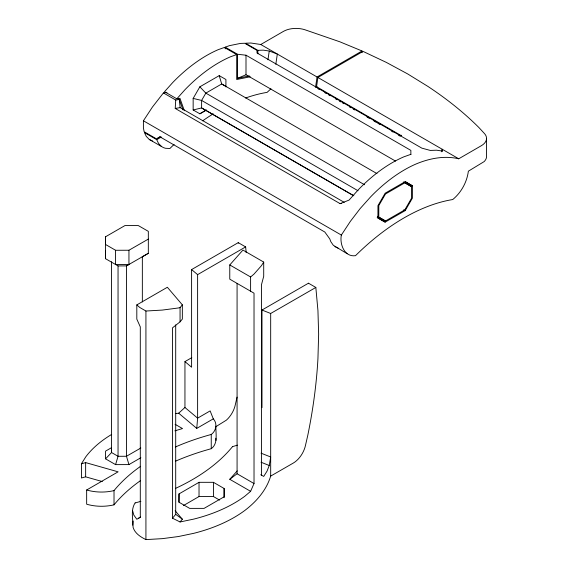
<?xml version="1.0" encoding="UTF-8"?>
<svg xmlns="http://www.w3.org/2000/svg" width="568" height="568" viewBox="0 0 568 568"><rect width="100%" height="100%" fill="white"/><g stroke="black" fill="none" stroke-linecap="round" stroke-linejoin="round"><path stroke-width="0.85" d="M148.326 253.321L126.465 265.902L118.045 265.923L105.563 258.717L105.577 236.757L124.924 225.588L138.322 225.581L148.333 231.353L148.326 253.321L142.348 256.771M105.577 236.757L105.563 244.496L115.581 250.275L115.574 264.496L128.943 264.468L128.943 250.247L148.326 239.1M224.14 488.501L224.126 496.808L204.075 508.381L189.684 508.388L178.97 502.204L179.019 493.911L199.027 482.317L213.433 482.317L224.14 488.501L224.14 497.703M183.464 505.555L199.027 496.538L199.027 482.317M219.546 500.074L213.433 496.538L213.433 482.317M411.551 186.673L411.551 198.225L404.842 209.84L385.502 220.966L378.792 217.146L378.792 205.588L385.495 193.986L404.849 182.811L411.551 186.673L403.394 181.973M412.396 185.779L412.396 198.14L405.19 210.614L385.147 222.138L377.94 218.041L377.947 205.666L385.147 193.212L405.197 181.632L412.396 185.779L405.147 181.597M105.563 258.717L105.577 250.978M105.563 458.845L105.577 451.113L111.527 447.676L111.548 452.54L105.563 458.845L115.581 464.624L128.943 464.596L140.871 457.737M178.97 502.204L179.019 493.911M270.68 476.09L293.273 463.076A17.935 10.366 -60 0 0 305.534 445.156L307.82 435.152A448.365 258.866 -60 0 0 317.945 358.5L318.641 334.176L317.945 310.611L315.836 287.451L270.68 313.479L270.68 476.09C266.42 490.205 256.388 501.65 244.844 510.44A130.342 75.253 0 0 1 193.745 533.324L178.345 536.547L162.32 538.649L145.926 539.6C140.573 536.966 134.822 533.345 133.061 527.246C133.146 519.322 130.42 509.936 135.156 502.815M132.685 525.166L133.132 521.012M341.73 203.358L340.083 203.635L175.221 108.453L175.739 100.039L163.428 92.925L152.423 107.061L143.406 120.785L143.406 127.921L144.144 131.74L156.463 138.855L160.282 136.647M191.799 357.641L184.948 361.603L184.948 407.49L197.614 418.14L210.139 410.905L213.291 418.85L196.755 428.393L197.614 418.14L197.614 274.628L191.601 269.58L238.248 242.65L245.639 246.91L246.185 252.632M267.954 59.789L269.246 51.035L263.268 50.14L257.844 50.339L245.525 43.225L250.949 43.026L260.776 44.503L317.058 76.992L362.043 50.978L362.043 52.703M275.814 64.29L277.326 54.052L269.246 51.035M317.058 76.992L315.538 87.309L317.065 86.428M486.549 138.4L486.57 156.399A17.935 10.366 0 0 1 484.163 161.582L468.366 171.181C466.96 182.136 461.251 192.516 452.731 199.546A203.635 117.569 -60 0 0 355.504 255.678C344.428 257.276 339.479 244.091 341.354 235.067L350.371 221.35L360.204 208.52L370.698 196.791A130.342 75.253 -60 0 1 416.067 163.982C429.451 158.387 444.382 155.419 458.731 158.784L481.302 145.727A17.935 10.366 0 0 0 484.149 133.217L478.916 127.552A448.365 258.866 0 0 0 427.718 86.3L407.661 73.925L386.247 62.359L363.023 51.39L317.902 77.482L316.546 86.727L401.086 135.539M441.812 151.798L442.188 149.235L442.564 151.102L436.586 150.201L430.317 150.435L421.861 148.149L256.999 52.966L256.999 50.367L244.68 43.26L240.456 43.416L229.458 45.653L225.226 47.158L225.226 48.876M260.74 474.713L263.708 476.431L267.038 471.12L269.253 465.49L270.68 456.984L261.06 453.172M213.291 418.85C217.686 423.387 216.174 430.956 211.246 434.477L211.246 448.706A203.635 117.569 0 0 0 175.469 461.195M215.968 426.213C215.478 433.668 218.431 443.473 211.246 448.706M237.055 397.11L235.344 404.615A17.935 10.345 -60 0 1 226.383 420.15L215.464 426.937M115.581 464.624L118.045 456.289L118.045 265.923M138.407 518.335L140.296 517.242L140.296 326.877L136.81 319.124L136.81 304.902L167.361 287.266L182.349 304.853L182.349 319.074L180.063 321.836L172.516 327.842L172.516 518.208L180.063 521.964L193.752 519.102A130.342 75.253 0 0 0 244.844 496.219L250.602 491.327L254.024 483.538L254.024 293.173L229.77 279.172L229.77 264.951L242.926 250.076L263.708 262.075L263.708 276.296L261.457 284.767L261.457 475.132M206.56 109.936L199.865 113.792L193.155 109.972L193.155 98.413L199.858 86.812L219.212 75.636L225.915 79.499L225.915 86.925M102.297 481.557L85.64 476.829L81.43 477.986L81.43 463.765L85.811 456.786A130.342 75.253 0 0 1 111.69 434.413M263.708 262.075L261.457 265.661L254.024 274.067L250.602 276.971L250.602 291.192M136.81 304.902L139.749 307.458L145.926 311.023L162.32 310.078L178.345 307.977L180.063 307.615L182.349 304.853M172.516 518.208L175.704 514.345L175.704 324.868M180.063 521.964L182.349 519.209L175.129 510.738M250.602 491.327L229.77 479.3L237.204 470.893M236.7 54.571L224.381 47.463L218.112 49.707A130.342 75.253 -60 0 0 172.75 82.509L164.514 91.704L176.833 98.818L185.061 89.616A130.342 75.253 -60 0 1 230.43 56.807L236.7 54.571L236.7 79.52L250.232 76.765M270.943 88.771L267.102 92.371A203.635 117.569 -60 0 0 245.596 98.008M175.42 413.618L178.672 413.192L184.948 407.49M229.77 479.3L237.076 473.755L237.076 283.389M260.776 44.503L283.347 31.439A17.935 10.366 0 0 1 304.995 29.785L339.721 41.748L362.043 50.978M128.943 264.468L126.465 265.902L126.465 456.267L128.943 464.596M199.865 113.792L205.836 110.341L353.829 195.782M174.085 144.421A203.635 117.569 -60 0 0 169.875 148.518L165.423 148.269L163.421 147.602L149.285 139.472L146.281 136.405L144.407 132.564L156.725 139.671L161.333 137.016M401.619 135.241L400.085 136.121L398.551 135.234M197.614 274.628L245.639 246.91M261.99 407.661L261.99 310.036L308.481 283.198L315.836 287.451M140.637 480.528A203.635 117.569 0 0 0 114.019 504.838C105.044 506.926 95.523 506.755 86.655 504.214L86.655 489.992L118.123 471.83L85.64 462.6L81.43 463.765M140.63 517.05L136.81 519.259L133.835 515.077L132.685 510.944M158.06 137.932L159.949 136.838L324.811 232.021L329.781 238.915L330.768 241.585L333.302 245.277L347.233 253.754M140.836 448.01L126.465 456.267L118.045 456.289L111.548 452.54L111.555 261.72M225.226 47.158L237.545 54.272L237.545 78.32L246.001 74.77L395.527 161.099M340.083 203.635L349.057 200.099L358.38 189.684A130.342 75.253 -60 0 1 403.749 156.874L410.863 154.333M232.383 446.682L237.424 445.149M174.88 430.828L182.513 428.577L175.086 424.289M193.155 109.972L201.612 107.941L205.836 110.341M140.623 466.3A203.635 117.569 0 0 0 114.012 490.61C105.037 492.712 95.523 492.534 86.655 489.992M237.545 78.32L249.387 75.913M163.428 92.925L166.957 92.328M176.833 98.818L179.942 98.292L184.359 110.732M175.739 100.039L179.275 99.443L183.002 109.922M175.221 108.453L180.155 107.622L344.258 202.364M115.581 250.275L128.943 250.247M199.027 496.538L213.433 496.538M237.545 54.272L246.001 55.203L410.863 150.385L410.863 154.638M193.155 98.413L201.612 100.437L358.039 190.749M152.437 140.935L149.285 139.472M338.074 248.109L334.914 246.647M261.99 310.036L270.68 313.479M261.024 462.231L269.253 465.49M225.915 86.4L221.69 83.972L219.212 75.636M317.902 77.482L458.731 158.784M317.846 88.643L319.386 89.531M324.761 92.634L326.302 93.521M328.609 94.849L330.143 95.736M335.525 98.846L337.065 99.734M339.366 101.061L340.906 101.949M342.44 102.836L343.981 103.724M349.363 106.834L350.896 107.721M353.204 109.049L354.737 109.936M367.035 117.036L369.342 118.371M373.957 121.034L376.257 122.361M377.798 123.249L380.106 124.584M391.629 131.236L393.17 132.124M376.975 173.616L221.69 83.972L205.836 93.124L201.612 100.437L201.612 107.941L353.438 195.598M364.564 184.763L205.836 93.124L199.858 86.812M403.741 209.777L405.19 210.614M177.827 98.605L179.275 99.443L180.155 107.622M377.344 216.309L385.502 220.966M377.18 217.537L385.147 222.138M143.406 120.785L341.354 235.067M229.77 264.951L250.602 276.971M237.076 473.755L254.024 483.538M175.704 514.345L182.349 519.209M184.948 361.603L191.601 367.205L191.601 269.58M178.672 413.192L196.755 428.393M161.596 146.579L158.593 143.519L156.725 139.671M308.481 283.198L308.552 283.688M238.248 242.65L238.326 243.139M215.84 438.219L215.968 440.441M257.844 50.339L257.844 53.768M246.001 55.203L246.001 74.77M180.063 307.615L180.063 321.836M145.926 311.023L145.926 539.6M142.348 256.317L142.348 301.928M114.019 490.617L114.019 504.838M85.64 462.6L85.64 476.829M232.454 446.704A203.635 117.682 0 0 1 175.647 488.331M140.892 501.317A203.635 117.682 0 0 1 135.241 502.921M175.462 446.959A203.635 117.569 0 0 1 211.239 434.47M202.677 120.821A203.635 117.569 -60 0 1 213.227 113.834"/></g></svg>
